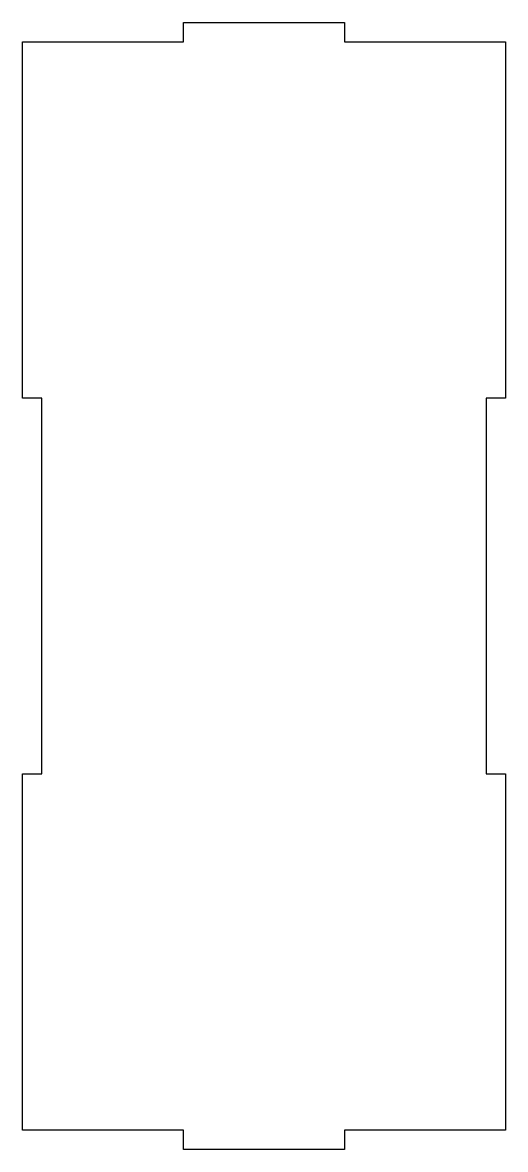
# Model space of a CAD drawing. Header units: millimetres. Extents: x 0 to 150, y 0 to 350.
import ezdxf

# ---------------------------------------------------------------- set-up
doc = ezdxf.new("R2010")
doc.units = ezdxf.units.MM
doc.layers.get('0').update_dxf_attribs({"linetype": 'CONTINUOUS'})

msp = doc.modelspace()

# ---------------------------------------------------------------- linework, layer by layer
msp.add_lwpolyline([(0, 116.67), (6, 116.67), (6, 233.33), (0, 233.33), (0, 344), (50, 344), (50, 350), (100, 350), (100, 344), (150, 344), (150, 233.33), (144, 233.33), (144, 116.67), (150, 116.67), (150, 6), (100, 6), (100, 0), (50, 0), (50, 6), (0, 6)], close=True)

doc.saveas('drawing.dxf')
